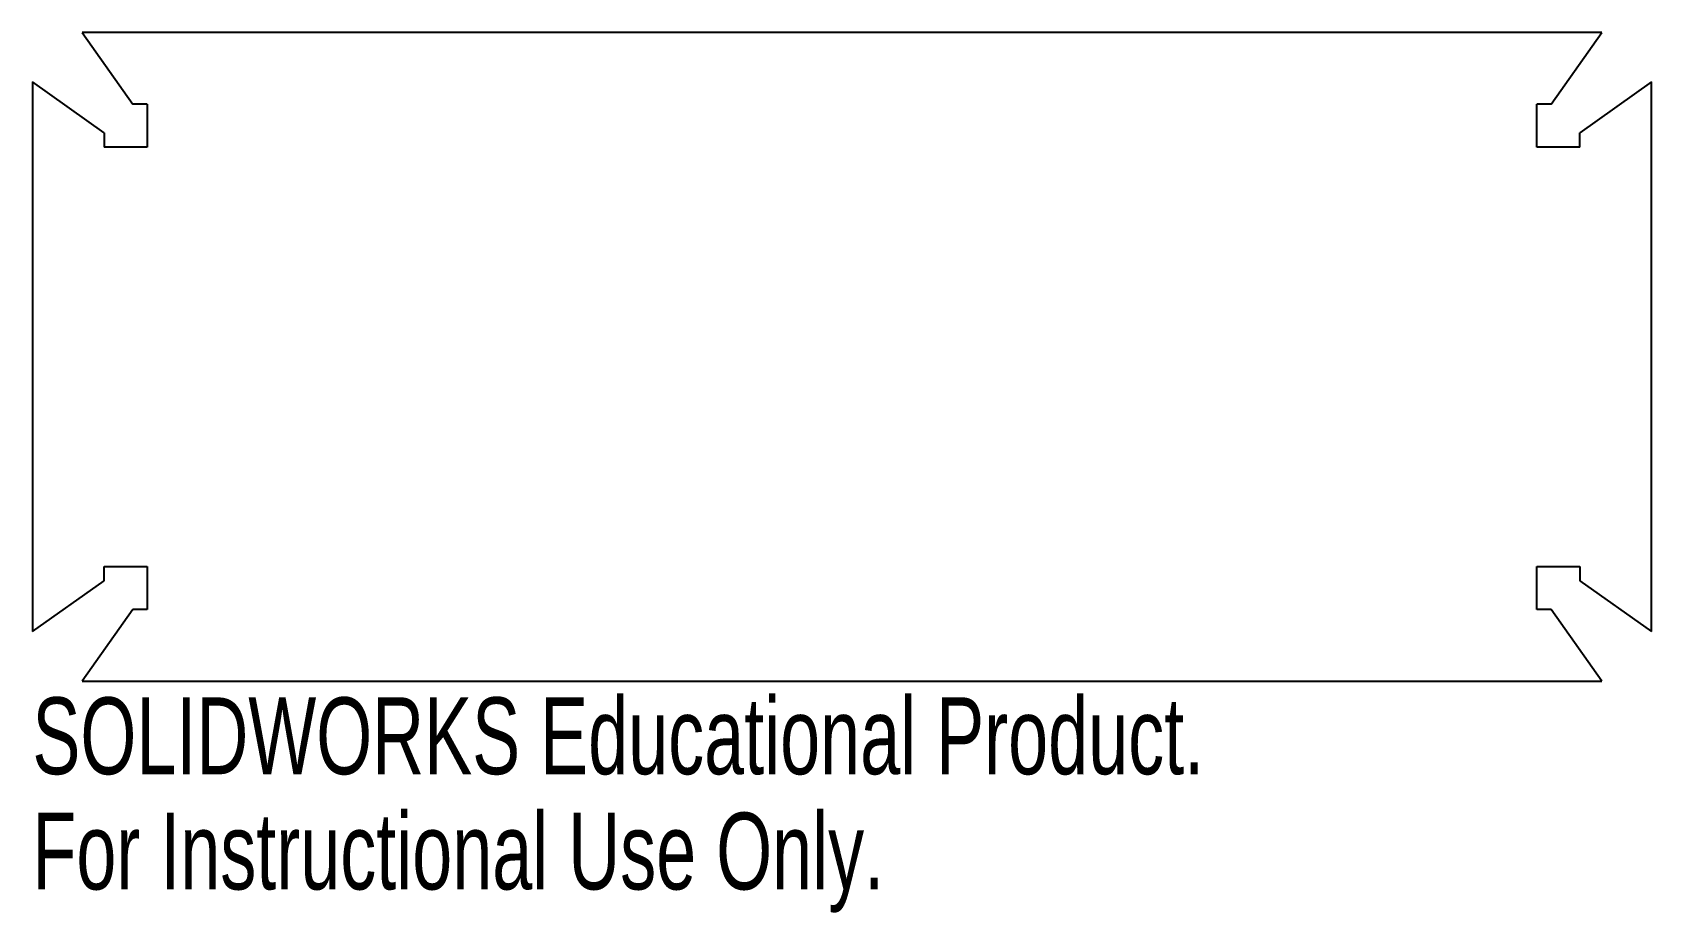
# Model space of a CAD drawing. Header units: millimetres. Extents: x 7 to 108, y 4 to 59.
import ezdxf

# ---------------------------------------------------------------- set-up
doc = ezdxf.new("R2010")
doc.units = ezdxf.units.MM
doc.styles.add('SLDTEXTSTYLE0', font='TXT', dxfattribs={"width": 0.7})

msp = doc.modelspace()

# ---------------------------------------------------------------- linework, layer by layer
at = {"color": 254, "linetype": 'Continuous', "lineweight": 25}
for p, q in [((105.29, 59.41), (9.71, 59.41)), ((9.71, 59.41), (12.9, 54.89)), ((102.1, 54.89), (105.29, 59.41)), ((11.11, 53.1), (6.59, 56.29)), ((6.59, 56.29), (6.59, 21.71)), ((108.41, 56.29), (103.89, 53.1)), ((108.41, 21.71), (108.41, 56.29)), ((13.81, 54.89), (12.9, 54.89)), ((13.81, 54.89), (13.81, 52.19)), ((101.19, 52.19), (101.19, 54.89)), ((102.1, 54.89), (101.19, 54.89)), ((11.11, 53.1), (11.11, 52.19)), ((103.89, 52.19), (103.89, 53.1)), ((13.81, 52.19), (11.11, 52.19)), ((103.89, 52.19), (101.19, 52.19)), ((11.11, 24.9), (11.11, 25.81)), ((11.11, 25.81), (13.81, 25.81)), ((13.81, 25.81), (13.81, 23.11)), ((101.19, 25.81), (103.89, 25.81)), ((101.19, 23.11), (101.19, 25.81)), ((103.89, 25.81), (103.89, 24.9)), ((6.59, 21.71), (11.11, 24.9)), ((103.89, 24.9), (108.41, 21.71)), ((12.9, 23.11), (9.71, 18.59)), ((13.81, 23.11), (12.9, 23.11)), ((102.1, 23.11), (101.19, 23.11)), ((105.29, 18.59), (102.1, 23.11)), ((9.71, 18.59), (105.29, 18.59))]:
    msp.add_line(p, q, dxfattribs=at)

# ---------------------------------------------------------------- texts
at = {"color": 141, "linetype": 'Continuous', "char_height": 4.8336, "attachment_point": 1, "style": 'SLDTEXTSTYLE0'}
for s, insert in [('SOLIDWORKS Educational Product.', (6.59, 17.57)), ('For Instructional Use Only.', (6.59, 10.32))]:
    msp.add_mtext(s, dxfattribs=dict(at, insert=insert))

doc.saveas('drawing.dxf')
